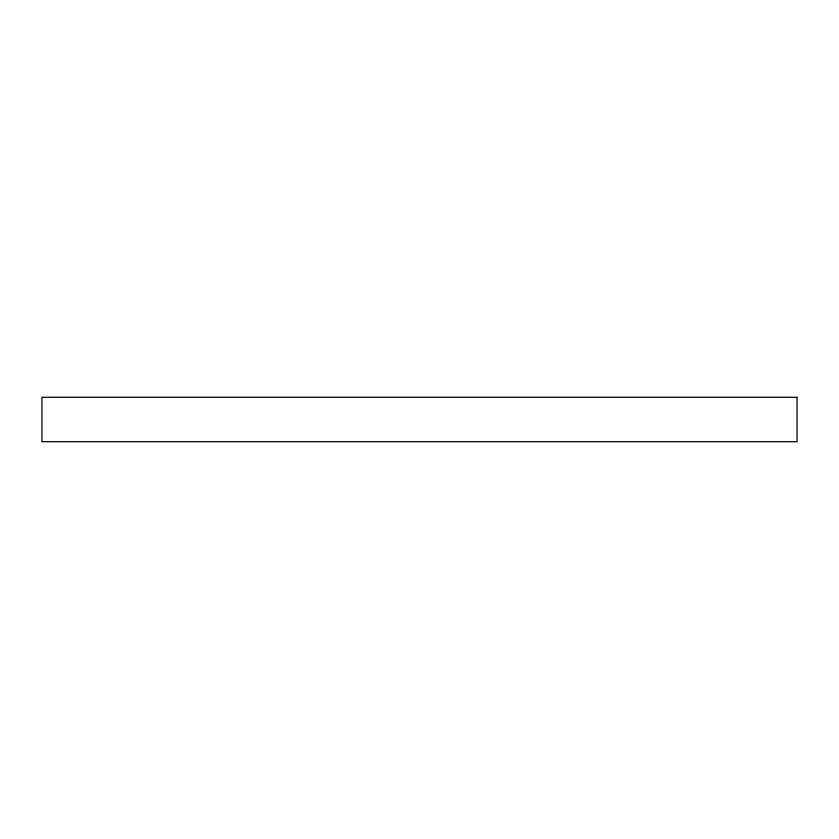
<?xml version="1.0" encoding="UTF-8"?>
<svg xmlns="http://www.w3.org/2000/svg" width="839" height="839" viewBox="0 0 839 839"><rect width="100%" height="100%" fill="white"/><g stroke="black" fill="none" stroke-linecap="round" stroke-linejoin="round"><path stroke-width="1.26" d="M797.05 397.287L41.95 397.287L41.95 441.713L797.05 441.713L797.05 397.287"/></g></svg>
